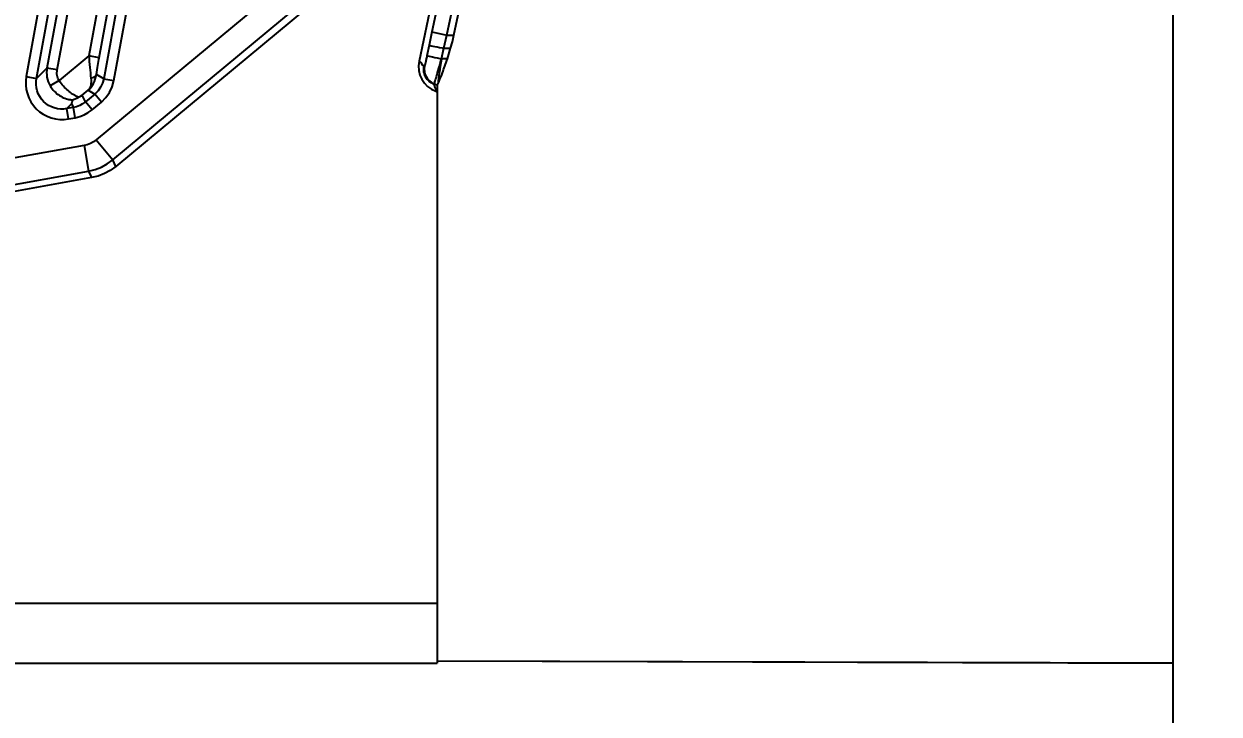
# Model space of a CAD drawing. Header units: millimetres. Extents: x 632 to 3922, y 1402 to 2001.
# Drawn here: x 3591.6 to 3614.6, y 1942.6 to 1955.87 of the extents above; entities that cross this region are included whole.
import ezdxf

# ---------------------------------------------------------------- set-up
doc = ezdxf.new("R2010")
doc.units = ezdxf.units.MM
for name, color, linetype in [('7', 7, 'Continuous'), ('8', 8, 'Continuous'), ('DIM', 7, 'Continuous')]:
    doc.layers.add(name, color=color, linetype=linetype)
doc.styles.add('SY', font='romans.shx', dxfattribs={"width": 0.85, "height": 3, "bigfont": 'ghs.shx'})
doc.dimstyles.new('BaseStyle', dxfattribs={"dimtxt": 3, "dimasz": 2, "dimexe": 0.6, "dimexo": 0, "dimgap": 1, "dimtad": 1, "dimdsep": 46, "dimtxsty": 'SY', "dimcen": 0, "dimclrd": 3, "dimclre": 3, "dimclrt": 7, "dimaunit": 1, "dimazin": 0, "dimtfac": 1, "dimtmove": 0, "dimatfit": 3, "dimfxl": 1, "dimtolj": 1, "dimtzin": 0, "dimarcsym": 0})

# ---------------------------------------------------------------- blocks, each defined once
blk = doc.blocks.new('*D814')
at = {"layer": 'Defpoints', "color": 0}
for p in [(3613.708, 1963.728), (3546.708, 1931.228), (3634.708, 1931.228)]:
    blk.add_point(p, dxfattribs=at)
at = {"layer": 'DIM', "color": 3, "lineweight": -2}
blk.add_line((3546.708, 1931.228), (3643.479, 1931.228), dxfattribs=at)
at = {"layer": 'DIM', "color": 7, "insert": (3639.594, 1933.728), "char_height": 3, "attachment_point": 5, "style": 'SY', "bg_fill": 3, "box_fill_scale": 1.1, "bg_fill_color": 256, "bg_fill_true_color": 13158600, "bg_fill_transparency": 0}
blk.add_mtext('\\A1;32.5', dxfattribs=at)
blk = doc.blocks.new('*D815')
at = {"layer": 'Defpoints', "color": 0}
for p in [(3613.708, 1963.728), (3634.708, 1938.228), (3613.708, 1934.728)]:
    blk.add_point(p, dxfattribs=at)
at = {"layer": 'DIM', "color": 3, "lineweight": -2}
for p, q in [((3626.708, 1934.728), (3630.708, 1938.228)), ((3630.708, 1938.228), (3639.715, 1938.228)), ((3613.708, 1934.728), (3626.708, 1934.728))]:
    blk.add_line(p, q, dxfattribs=at)
at = {"layer": 'DIM', "color": 7, "insert": (3637.711, 1940.728), "char_height": 3, "attachment_point": 5, "style": 'SY', "bg_fill": 3, "box_fill_scale": 1.1, "bg_fill_color": 256, "bg_fill_true_color": 13158600, "bg_fill_transparency": 0}
blk.add_mtext('\\A1;29', dxfattribs=at)

msp = doc.modelspace()

# ---------------------------------------------------------------- linework, layer by layer
at = {"layer": '7'}
for p, q in [((3613.708, 1985.016), (3613.708, 1943.576)), ((3598.457, 1957.349), (3593.37, 1953.129)), ((3599.879, 1955.655), (3600.216, 1957.243)), ((3599.462, 1956.351), (3599.208, 1955.153)), ((3599.752, 1955.201), (3599.813, 1955.401)), ((3599.527, 1954.577), (3599.558, 1954.566)), ((3599.558, 1954.696), (3599.558, 1954.566)), ((3599.558, 1954.566), (3599.558, 1944.732)), ((3592.906, 1952.914), (3590.567, 1952.497)), ((3587.215, 1944.732), (3599.558, 1944.732)), ((3599.558, 1944.732), (3599.558, 1943.62)), ((3585.481, 1943.576), (3599.558, 1943.576)), ((3599.558, 1943.62), (3599.558, 1943.576)), ((3599.558, 1943.62), (3613.708, 1943.576)), ((3613.708, 1943.576), (3599.558, 1943.619)), ((3613.708, 1943.576), (3613.708, 1934.728))]:
    msp.add_line(p, q, dxfattribs=at)
for points in [[(3599.813, 1955.401, 0), (3599.849, 1955.527, 0), (3599.879, 1955.655, 0)], [(3599.304, 1955.056, 0), (3599.305, 1955.058, 0)], [(3599.579, 1954.737, 0), (3599.585, 1954.751, 0), (3599.592, 1954.768, 0), (3599.6, 1954.787, 0), (3599.609, 1954.809, 0), (3599.619, 1954.834, 0), (3599.63, 1954.862, 0), (3599.643, 1954.894, 0), (3599.656, 1954.929, 0), (3599.668, 1954.96, 0), (3599.68, 1954.992, 0), (3599.692, 1955.025, 0), (3599.705, 1955.059, 0), (3599.717, 1955.094, 0), (3599.729, 1955.129, 0), (3599.741, 1955.165, 0), (3599.752, 1955.201, 0)], [(3599.579, 1954.737, 0), (3599.582, 1954.773, 0), (3599.588, 1954.818, 0), (3599.594, 1954.87, 0), (3599.603, 1954.928, 0), (3599.612, 1954.991, 0), (3599.622, 1955.058, 0), (3599.633, 1955.128, 0), (3599.645, 1955.199, 0)], [(3599.561, 1954.695, 0), (3599.561, 1954.696, 0), (3599.563, 1954.7, 0), (3599.565, 1954.705, 0), (3599.569, 1954.713, 0), (3599.573, 1954.724, 0), (3599.579, 1954.737, 0)], [(3592.522, 1954.335, 0), (3592.524, 1954.341, 0), (3592.526, 1954.347, 0), (3592.528, 1954.353, 0), (3592.531, 1954.361, 0), (3592.534, 1954.369, 0), (3592.537, 1954.379, 0), (3592.541, 1954.391, 0), (3592.547, 1954.408, 0)], [(3592.547, 1954.408, 0), (3592.548, 1954.409, 0), (3592.549, 1954.411, 0), (3592.551, 1954.412, 0), (3592.552, 1954.413, 0), (3592.554, 1954.414, 0), (3592.555, 1954.415, 0), (3592.557, 1954.416, 0), (3592.559, 1954.417, 0), (3592.562, 1954.418, 0), (3592.564, 1954.419, 0), (3592.567, 1954.42, 0), (3592.57, 1954.421, 0), (3592.573, 1954.423, 0), (3592.576, 1954.424, 0), (3592.579, 1954.425, 0), (3592.583, 1954.427, 0), (3592.587, 1954.429, 0), (3592.596, 1954.432, 0), (3592.602, 1954.435, 0), (3592.608, 1954.437, 0), (3592.613, 1954.44, 0), (3592.619, 1954.442, 0), (3592.626, 1954.445, 0), (3592.634, 1954.449, 0), (3592.64, 1954.452, 0), (3592.647, 1954.455, 0), (3592.651, 1954.457, 0), (3592.655, 1954.459, 0)], [(3592.655, 1954.459, 0), (3592.692, 1954.478, 0), (3592.726, 1954.5, 0)], [(3593.37, 1953.129, 0), (3593.266, 1953.053, 0), (3593.152, 1952.991, 0), (3593.032, 1952.945, 0), (3592.906, 1952.914, 0)]]:
    msp.add_polyline3d(points, dxfattribs=at)
for start, end in [(168, 249.9924), (249.9924, 250)]:
    msp.add_arc((3599.699, 1955.049), 0.502, start, end, dxfattribs=at)
at = {"layer": '8'}
for p, q in [((3593.551, 1965.275), (3591.65, 1954.859)), ((3591.847, 1954.823), (3593.748, 1965.239)), ((3595.032, 1965.187), (3593.14, 1954.816)), ((3593.337, 1954.781), (3595.229, 1965.151)), ((3593.891, 1965.124), (3592.047, 1955.022)), ((3592.244, 1954.986), (3594.088, 1965.088)), ((3594.623, 1964.958), (3592.853, 1955.254)), ((3593.05, 1955.218), (3594.82, 1964.922)), ((3597.767, 1957.6), (3592.993, 1953.64)), ((3593.313, 1953.254), (3598.087, 1957.214)), ((3599.793, 1957.303), (3599.456, 1955.716)), ((3599.74, 1955.655), (3600.077, 1957.243)), ((3599.456, 1955.716), (3599.74, 1955.655)), ((3599.74, 1955.655), (3599.879, 1955.655)), ((3599.401, 1955.459), (3599.358, 1955.258)), ((3599.642, 1955.2), (3599.685, 1955.401)), ((3592.853, 1955.254), (3592.281, 1954.779)), ((3593.05, 1955.218), (3592.853, 1955.254)), ((3599.313, 1955.061), (3599.304, 1955.056)), ((3599.645, 1955.199), (3599.642, 1955.2)), ((3599.752, 1955.201), (3599.645, 1955.199)), ((3591.65, 1954.859), (3591.847, 1954.823)), ((3592.047, 1955.022), (3591.847, 1954.823)), ((3592.244, 1954.986), (3592.047, 1955.022)), ((3593.14, 1954.816), (3592.999, 1954.899)), ((3593.14, 1954.816), (3593.337, 1954.781)), ((3592.281, 1954.779), (3592.109, 1954.679)), ((3592.726, 1954.5), (3592.842, 1954.595)), ((3592.842, 1954.595), (3592.968, 1954.521)), ((3599.496, 1954.71), (3599.504, 1954.715)), ((3599.504, 1954.715), (3599.561, 1954.695)), ((3592.786, 1954.371), (3592.726, 1954.5)), ((3592.968, 1954.521), (3592.786, 1954.371)), ((3592.914, 1954.217), (3592.786, 1954.371)), ((3592.914, 1954.217), (3593.095, 1954.367)), ((3593.095, 1954.367), (3592.968, 1954.521)), ((3592.427, 1954.241), (3592.522, 1954.335)), ((3592.555, 1954.263), (3592.427, 1954.241)), ((3592.462, 1954.044), (3592.427, 1954.241)), ((3592.522, 1954.335), (3592.555, 1954.263)), ((3592.59, 1954.067), (3592.555, 1954.263)), ((3592.462, 1954.044), (3592.59, 1954.067)), ((3592.761, 1953.532), (3590.487, 1953.126)), ((3592.761, 1953.532), (3592.849, 1953.038)), ((3592.993, 1953.64), (3593.313, 1953.254)), ((3593.37, 1953.129), (3593.313, 1953.254)), ((3590.575, 1952.633), (3592.849, 1953.038)), ((3592.849, 1953.038), (3592.906, 1952.914))]:
    msp.add_line(p, q, dxfattribs=at)
for points in [[(3599.456, 1955.716, 0), (3599.401, 1955.459, 0)], [(3599.685, 1955.401, 0), (3599.685, 1955.401, 0), (3599.74, 1955.655, 0), (3599.74, 1955.655, 0)], [(3599.358, 1955.258, 0), (3599.354, 1955.239, 0), (3599.35, 1955.22, 0), (3599.346, 1955.202, 0), (3599.342, 1955.184, 0), (3599.338, 1955.166, 0), (3599.335, 1955.15, 0), (3599.331, 1955.134, 0), (3599.328, 1955.12, 0), (3599.325, 1955.107, 0), (3599.322, 1955.095, 0), (3599.32, 1955.085, 0), (3599.318, 1955.077, 0), (3599.316, 1955.07, 0), (3599.314, 1955.065, 0), (3599.313, 1955.062, 0), (3599.313, 1955.061, 0)], [(3599.358, 1955.258, 0), (3599.364, 1955.257, 0), (3599.378, 1955.255, 0), (3599.401, 1955.25, 0), (3599.431, 1955.244, 0), (3599.468, 1955.236, 0), (3599.51, 1955.227, 0), (3599.557, 1955.218, 0), (3599.607, 1955.207, 0), (3599.642, 1955.2, 0)], [(3599.401, 1955.459, 0), (3599.406, 1955.458, 0), (3599.421, 1955.455, 0), (3599.443, 1955.451, 0), (3599.473, 1955.445, 0), (3599.51, 1955.437, 0), (3599.553, 1955.428, 0), (3599.6, 1955.418, 0), (3599.65, 1955.408, 0), (3599.685, 1955.401, 0)], [(3599.685, 1955.401, 0), (3599.813, 1955.401, 0)], [(3592.853, 1955.254, 0), (3592.857, 1955.2, 0), (3592.861, 1955.145, 0), (3592.866, 1955.09, 0), (3592.871, 1955.035, 0), (3592.876, 1954.981, 0), (3592.882, 1954.927, 0), (3592.887, 1954.875, 0), (3592.893, 1954.825, 0)], [(3592.999, 1954.899, 0), (3593.005, 1954.943, 0), (3593.011, 1954.986, 0), (3593.018, 1955.029, 0), (3593.024, 1955.07, 0), (3593.031, 1955.109, 0), (3593.037, 1955.147, 0), (3593.043, 1955.183, 0), (3593.05, 1955.218, 0)], [(3599.305, 1955.058, 0), (3599.276, 1955.079, 0), (3599.253, 1955.123, 0), (3599.208, 1955.153, 0)], [(3599.496, 1954.71, 0), (3599.476, 1954.718, 0), (3599.457, 1954.728, 0), (3599.438, 1954.739, 0), (3599.42, 1954.751, 0), (3599.403, 1954.764, 0), (3599.387, 1954.779, 0), (3599.373, 1954.795, 0), (3599.359, 1954.811, 0), (3599.347, 1954.829, 0), (3599.335, 1954.847, 0), (3599.326, 1954.867, 0), (3599.317, 1954.886, 0), (3599.31, 1954.907, 0), (3599.305, 1954.928, 0), (3599.301, 1954.949, 0), (3599.299, 1954.97, 0), (3599.298, 1954.992, 0), (3599.298, 1955.013, 0), (3599.3, 1955.035, 0), (3599.304, 1955.056, 0)], [(3599.313, 1955.061, 0), (3599.307, 1955.009, 0), (3599.309, 1954.956, 0), (3599.321, 1954.905, 0), (3599.342, 1954.857, 0), (3599.37, 1954.813, 0), (3599.406, 1954.774, 0), (3599.448, 1954.743, 0), (3599.495, 1954.719, 0), (3599.504, 1954.715, 0)], [(3599.504, 1954.715, 0), (3599.505, 1954.719, 0), (3599.506, 1954.726, 0), (3599.509, 1954.739, 0), (3599.513, 1954.755, 0), (3599.519, 1954.776, 0), (3599.526, 1954.801, 0), (3599.534, 1954.829, 0), (3599.543, 1954.861, 0), (3599.553, 1954.896, 0), (3599.564, 1954.934, 0), (3599.576, 1954.975, 0), (3599.588, 1955.017, 0), (3599.601, 1955.061, 0), (3599.615, 1955.107, 0), (3599.628, 1955.153, 0), (3599.642, 1955.2, 0)], [(3591.65, 1954.859, 0), (3591.64, 1954.775, 0), (3591.64, 1954.691, 0), (3591.65, 1954.607, 0), (3591.67, 1954.525, 0), (3591.699, 1954.446, 0), (3591.738, 1954.371, 0), (3591.786, 1954.301, 0), (3591.842, 1954.238, 0), (3591.905, 1954.182, 0), (3591.975, 1954.134, 0), (3592.05, 1954.094, 0), (3592.129, 1954.064, 0), (3592.211, 1954.044, 0), (3592.294, 1954.034, 0), (3592.379, 1954.034, 0), (3592.462, 1954.044, 0)], [(3592.427, 1954.241, 0), (3592.368, 1954.233, 0), (3592.307, 1954.233, 0), (3592.248, 1954.24, 0), (3592.189, 1954.254, 0), (3592.132, 1954.275, 0), (3592.078, 1954.303, 0), (3592.028, 1954.338, 0), (3591.983, 1954.378, 0), (3591.943, 1954.424, 0), (3591.908, 1954.474, 0), (3591.881, 1954.528, 0), (3591.86, 1954.585, 0), (3591.846, 1954.643, 0), (3591.839, 1954.703, 0), (3591.84, 1954.763, 0), (3591.847, 1954.823, 0)], [(3592.047, 1955.022, 0), (3592.042, 1954.978, 0), (3592.04, 1954.934, 0), (3592.042, 1954.889, 0), (3592.048, 1954.845, 0), (3592.057, 1954.802, 0), (3592.071, 1954.759, 0), (3592.088, 1954.718, 0), (3592.109, 1954.679, 0)], [(3592.281, 1954.779, 0), (3592.268, 1954.803, 0), (3592.258, 1954.828, 0), (3592.25, 1954.854, 0), (3592.244, 1954.88, 0), (3592.24, 1954.906, 0), (3592.239, 1954.933, 0), (3592.241, 1954.96, 0), (3592.244, 1954.986, 0)], [(3592.842, 1954.595, 0), (3592.871, 1954.624, 0), (3592.897, 1954.656, 0), (3592.921, 1954.69, 0), (3592.943, 1954.727, 0), (3592.962, 1954.766, 0), (3592.978, 1954.808, 0), (3592.99, 1954.852, 0), (3592.999, 1954.899, 0)], [(3592.893, 1954.825, 0), (3592.897, 1954.787, 0), (3592.897, 1954.752, 0), (3592.894, 1954.719, 0), (3592.889, 1954.689, 0), (3592.88, 1954.662, 0), (3592.87, 1954.637, 0), (3592.857, 1954.615, 0), (3592.842, 1954.595, 0)], [(3592.999, 1954.899, 0), (3592.99, 1954.88, 0), (3592.976, 1954.863, 0), (3592.956, 1954.849, 0), (3592.931, 1954.836, 0), (3592.902, 1954.827, 0), (3592.893, 1954.825, 0)], [(3593.14, 1954.816, 0), (3593.117, 1954.732, 0), (3593.08, 1954.654, 0), (3593.03, 1954.583, 0), (3592.968, 1954.521, 0)], [(3592.109, 1954.679, 0), (3592.127, 1954.65, 0), (3592.147, 1954.623, 0), (3592.169, 1954.597, 0), (3592.192, 1954.572, 0), (3592.215, 1954.55, 0), (3592.239, 1954.529, 0), (3592.264, 1954.51, 0), (3592.289, 1954.493, 0), (3592.315, 1954.478, 0), (3592.341, 1954.464, 0), (3592.367, 1954.452, 0), (3592.394, 1954.441, 0), (3592.422, 1954.432, 0), (3592.446, 1954.425, 0), (3592.47, 1954.42, 0), (3592.486, 1954.417, 0), (3592.502, 1954.414, 0), (3592.515, 1954.412, 0), (3592.525, 1954.411, 0), (3592.535, 1954.41, 0), (3592.541, 1954.409, 0), (3592.547, 1954.408, 0)], [(3592.655, 1954.459, 0), (3592.649, 1954.462, 0), (3592.642, 1954.465, 0), (3592.634, 1954.469, 0), (3592.625, 1954.473, 0), (3592.607, 1954.482, 0), (3592.587, 1954.493, 0), (3592.565, 1954.506, 0), (3592.541, 1954.521, 0), (3592.52, 1954.535, 0), (3592.498, 1954.55, 0), (3592.476, 1954.568, 0), (3592.453, 1954.587, 0), (3592.431, 1954.606, 0), (3592.409, 1954.627, 0), (3592.386, 1954.649, 0), (3592.364, 1954.673, 0), (3592.342, 1954.698, 0), (3592.321, 1954.724, 0), (3592.301, 1954.751, 0), (3592.281, 1954.779, 0)], [(3593.095, 1954.367, 0), (3593.182, 1954.453, 0), (3593.253, 1954.553, 0), (3593.305, 1954.663, 0), (3593.337, 1954.781, 0)], [(3599.498, 1954.71, 0), (3599.496, 1954.71, 0)], [(3599.527, 1954.577, 0), (3599.536, 1954.608, 0), (3599.514, 1954.65, 0), (3599.498, 1954.71, 0)], [(3592.786, 1954.371, 0), (3592.734, 1954.333, 0), (3592.677, 1954.302, 0), (3592.617, 1954.279, 0), (3592.555, 1954.263, 0)], [(3592.59, 1954.067, 0), (3592.677, 1954.088, 0), (3592.762, 1954.121, 0), (3592.841, 1954.164, 0), (3592.914, 1954.217, 0)], [(3592.993, 1953.64, 0), (3592.94, 1953.602, 0), (3592.884, 1953.571, 0), (3592.823, 1953.547, 0), (3592.761, 1953.532, 0)], [(3592.849, 1953.038, 0), (3592.974, 1953.069, 0), (3593.095, 1953.116, 0), (3593.208, 1953.178, 0), (3593.313, 1953.254, 0)]]:
    msp.add_polyline3d(points, dxfattribs=at)

# ---------------------------------------------------------------- next in the draw order: dimensions: what is measured, and where the dimension line sits
at = {"layer": 'DIM'}
dim = msp.add_ordinate_dim(feature_location=(3546.708, 1931.228), offset=(88, 0), dtype=0, origin=(3613.708, 1963.728), dimstyle='BaseStyle', override={"dimtfill": 1}, dxfattribs=at)
dim.commit()
dim.dimension.update_dxf_attribs({"geometry": '*D814', "text_midpoint": (3639.594, 1933.728)})

# ---------------------------------------------------------------- next in the draw order: dimensions: what is measured, and where the dimension line sits
dim = msp.add_ordinate_dim(feature_location=(3613.708, 1934.728), offset=(21, 3.5), dtype=0, origin=(3613.708, 1963.728), dimstyle='BaseStyle', override={"dimtfill": 1}, dxfattribs=at)
dim.commit()
dim.dimension.update_dxf_attribs({"geometry": '*D815', "text_midpoint": (3637.711, 1940.728)})

doc.saveas('drawing.dxf')
